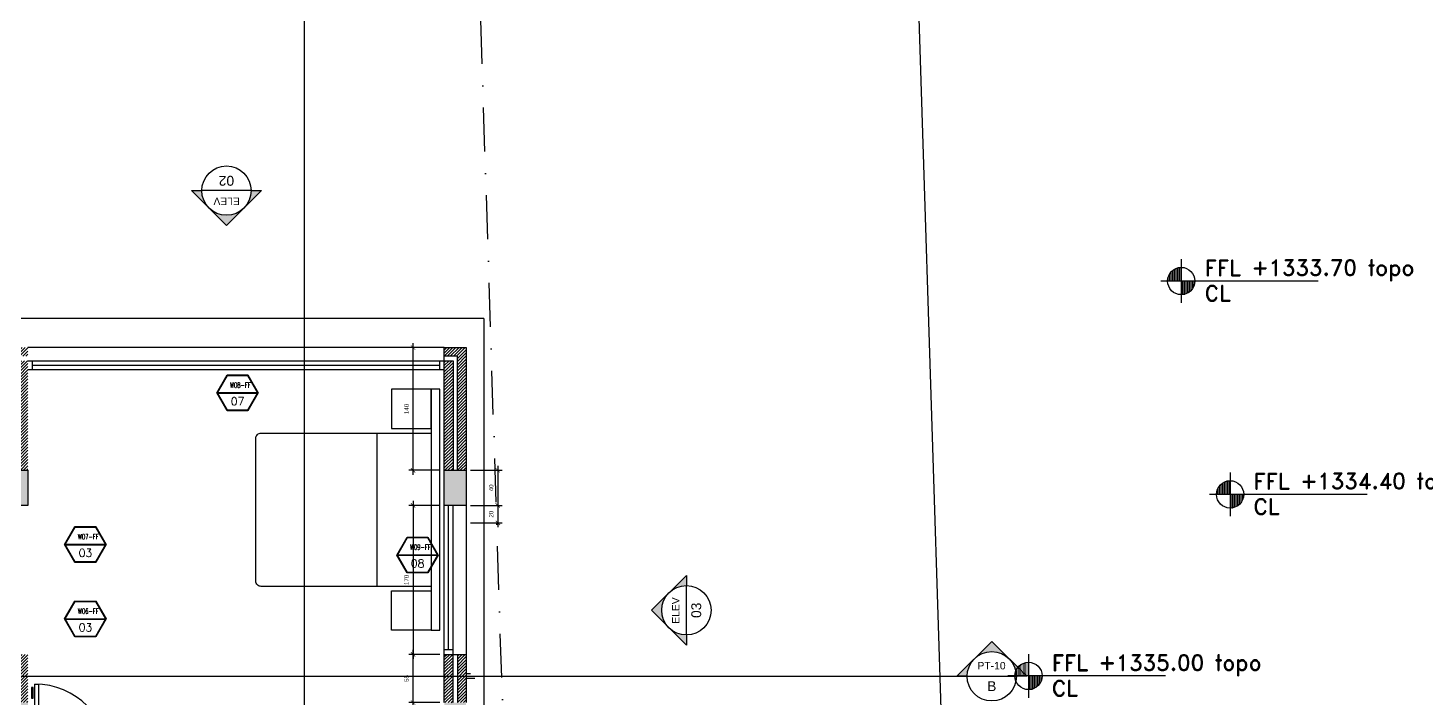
# Model space of a CAD drawing. Header units: centimetres. Extents: x 96271 to 179142, y 9855 to 112216.
# Drawn here: x 139987 to 141582, y 62130 to 62895 of the extents above; entities that cross this region are included whole.
import ezdxf
from ezdxf.enums import TextEntityAlignment as Align

# ---------------------------------------------------------------- set-up
doc = ezdxf.new("R2010")
doc.units = ezdxf.units.CM
doc.header["$LTSCALE"] = 100
doc.header["$MEASUREMENT"] = 0
doc.header["$PDSIZE"] = 0.2
doc.linetypes.add('DASHDOT', pattern=[1, 0.5, -0.25, 0, -0.25])
doc.layers.get('0').update_dxf_attribs({"linetype": 'CONTINUOUS'})
doc.layers.get('DEFPOINTS').update_dxf_attribs({"linetype": 'CONTINUOUS'})
for name, color, linetype in [('0-door', 7, 'CONTINUOUS'), ('A-Dim CMU', 2, 'CONTINUOUS'), ('A-Furn-Free', 32, 'CONTINUOUS'), ('A-Glass-Full', 140, 'CONTINUOUS'), ('A-Otln-Lot Limit', 4, 'CONTINUOUS'), ('A-Patt-CMU', 8, 'CONTINUOUS'), ('A-Patt-Strcr', 8, 'CONTINUOUS'), ('A-Sect-Mcut-Handrail', 51, 'CONTINUOUS'), ('A-Setback', 3, 'DASHDOT'), ('A-Wall-Full', 5, 'CONTINUOUS'), ('A-Wall-Prht', 2, 'CONTINUOUS'), ('A-Wall-Strctr', 6, 'CONTINUOUS'), ('A-WINDOW-ANOT', 131, 'CONTINUOUS'), ('HANDLES', 2, 'CONTINUOUS'), ('plan-elevation level', 7, 'CONTINUOUS')]:
    doc.layers.add(name, color=color, linetype=linetype)
doc.layers.add('A-Sect-Iden', color=191, linetype='CONTINUOUS', lineweight=25)
doc.styles.add('ROMAND', font='romand.shx', dxfattribs={"height": 10})
doc.styles.add('ROMANS', font='romans.shx')
doc.styles.get("Standard").update_dxf_attribs({"font": 'arial.ttf'})
doc.dimstyles.new('1-50', dxfattribs={"dimtxt": 11.25, "dimasz": 5, "dimexe": 5, "dimexo": 5, "dimgap": 5, "dimtad": 1, "dimdec": 1, "dimrnd": 0.5, "dimzin": 12, "dimdsep": 46, "dimtxsty": 'Standard', "dimblk": 'ARCHTICK', "dimcen": 0.09, "dimdle": 5, "dimadec": 0, "dimazin": 3, "dimtfac": 1, "dimtdec": 1, "dimtix": 1, "dimtofl": 0, "dimtmove": 1, "dimatfit": 3, "dimfxl": 5, "dimtolj": 1, "dimtzin": 0, "dimarcsym": 0})
pattern_1 = [(90, (894916.29, -703049.082), (14.2875, 7.14375), [0, -14.2875])]
pattern_2 = [(225, (149663.1543, 69378.0145), (1.76776695, -1.76776695), [])]

# ---------------------------------------------------------------- blocks, each defined once
blk = doc.blocks.new('CL-FFL-PLAN')
at = {"layer": 'plan-elevation level'}
h = blk.add_hatch(dxfattribs=at)
h.set_pattern_fill('DOTS', color=232, scale=9, angle=90, style=0)
h.set_pattern_definition(pattern_1)
h.paths.add_polyline_path([(-1229, 207), (-1229, 50), (-1385, 50, -0.414214)])
h = blk.add_hatch(dxfattribs=at)
h.set_pattern_fill('DOTS', color=232, scale=9, angle=90, style=0)
h.set_pattern_definition(pattern_1)
h.paths.add_polyline_path([(-1229, 50), (-1072, 50, -0.414214), (-1229, -106)])
at = {"layer": 'plan-elevation level', "color": 7, "ltscale": 111}
for p, q in [((-1229, 301), (-1229, -200)), ((337, 50), (-1463, 50))]:
    blk.add_line(p, q, dxfattribs=at)
blk.add_circle((-1229, 50), 156, dxfattribs=at)
at = {"layer": 'plan-elevation level', "color": 111, "ltscale": 111, "style": 'ROMAND'}
for s, p in [('FFL', (-960, 110)), ('CL', (-960, -180))]:
    blk.add_text(s, height=180, dxfattribs=at).set_placement(p)
for tag, p in [('FFL', (-424, 113)), ('CL', (-417, -180))]:
    blk.add_attdef(tag, p, '', height=180, dxfattribs=at)
blk = doc.blocks.new('Dl80-12')
at = {"color": 1}
for p, q in [((0.3, 1.1), (0.3, 9.5)), ((0.3, 9.5), (0.7, 9.5)), ((0.7, 9.5), (0.7, 1.1)), ((0, -0.1), (0, 1.1)), ((0, 1.1), (0.3, 1.1)), ((0.3, 1.1), (0.3, 0.7)), ((0.7, 1.1), (0.3, 1.1)), ((0.3, 0.7), (0.5, 0.7)), ((0.5, 0.7), (0.5, -0.1)), ((8.7, 0.7), (8.5, 0.7)), ((8.5, 0.7), (8.5, -0.1)), ((8.7, 1.1), (8.7, 0.7)), ((9, 1.1), (8.7, 1.1)), ((9, -0.1), (9, 1.1)), ((0.5, -0.1), (0, -0.1)), ((8.5, -0.1), (9, -0.1))]:
    blk.add_line(p, q, dxfattribs=at)
at = {"color": 7}
blk.add_arc((0.3, 1.1), 8.4, 0, 90, dxfattribs=at)
at = {"layer": 'HANDLES'}
blk.add_lwpolyline([(0.1, 9.1), (-0.1, 9.1), (-0.1, 7.9), (0.1, 7.9), (0.1, 9.1)], dxfattribs=at)
blk = doc.blocks.new('Anno_Section_A2')
blk.add_line((2.5, 0), (-2.5, 0))
blk.add_circle((0, 0), 2.5)
at = {"style": 'ROMANS'}
blk.add_attdef('NUMBER', text='', height=1, dxfattribs=at).set_placement((0, 0.5), align=Align.CENTER)
blk.add_attdef('SHEET', text='', height=0.75, dxfattribs=at).set_placement((0, -0.5), align=Align.TOP_CENTER)
blk = doc.blocks.new('Anno_Arrow_A2')
h = blk.add_hatch(color=256)
h.paths.add_polyline_path([(-1.77, 1.77), (-3.54, 0), (-2.5, 0, -0.198912)])
h.paths.add_polyline_path([(0, 3.54), (-1.77, 1.77, -0.414214), (1.77, 1.77)])
h.paths.add_polyline_path([(2.37, 1.16), (2.25, 1.1, -0.114349), (2.5, 0), (3.54, 0)])
h.paths.add_polyline_path([(1.77, 1.77, -0.082683), (2.25, 1.1), (2.37, 1.16)])
blk.add_lwpolyline([(-2.5, 0), (-3.54, 0), (0, 3.54), (3.54, 0), (2.5, 0)])
blk = doc.blocks.new('_ArchTick')
at = {"color": 0, "linetype": 'ByBlock', "const_width": 0.15}
blk.add_lwpolyline([(-0.5, -0.5), (0.5, 0.5)], dxfattribs=at)
blk = doc.blocks.new('*D743')
at = {"layer": 'A-Dim CMU', "color": 0, "lineweight": -2, "transparency": 16777216}
for p, q in [((140522.7, 62395.3), (140522.7, 62345.3)), ((140491.6, 62390.3), (140527.7, 62390.3)), ((140491.6, 62350.3), (140527.7, 62350.3))]:
    blk.add_line(p, q, dxfattribs=at)
at = {"layer": 'DEFPOINTS', "color": 0, "transparency": 16777216}
for p in [(140486.6, 62390.3), (140486.6, 62350.3), (140522.7, 62350.3)]:
    blk.add_point(p, dxfattribs=at)
at = {"layer": 'A-Dim CMU', "color": 0, "lineweight": -2, "transparency": 16777216, "xscale": 5, "yscale": 5, "zscale": 5}
for p, rotation in [((140522.7, 62390.3), 90), ((140522.7, 62350.3), 270)]:
    blk.add_blockref('_ArchTick', p, dxfattribs=dict(at, rotation=rotation))
at = {"layer": 'A-Dim CMU', "color": 0, "transparency": 16777216, "insert": (140515.1, 62370.3), "char_height": 5, "attachment_point": 5, "rotation": 90}
blk.add_mtext('\\A1;40', dxfattribs=at)
blk = doc.blocks.new('*D744')
at = {"layer": 'A-Dim CMU', "color": 0, "lineweight": -2, "transparency": 16777216}
for p, q in [((140491.6, 62350.3), (140527.7, 62350.3)), ((140522.7, 62355.3), (140522.7, 62325.3)), ((140491.6, 62330.3), (140527.7, 62330.3))]:
    blk.add_line(p, q, dxfattribs=at)
at = {"layer": 'DEFPOINTS', "color": 0, "transparency": 16777216}
for p in [(140486.6, 62350.3), (140486.6, 62330.3), (140522.7, 62330.3)]:
    blk.add_point(p, dxfattribs=at)
at = {"layer": 'A-Dim CMU', "color": 0, "lineweight": -2, "transparency": 16777216, "xscale": 5, "yscale": 5, "zscale": 5}
for p, rotation in [((140522.7, 62350.3), 90), ((140522.7, 62330.3), 270)]:
    blk.add_blockref('_ArchTick', p, dxfattribs=dict(at, rotation=rotation))
at = {"layer": 'A-Dim CMU', "color": 0, "transparency": 16777216, "insert": (140515.1, 62340.3), "char_height": 5, "attachment_point": 5, "rotation": 90}
blk.add_mtext('\\A1;20', dxfattribs=at)
blk = doc.blocks.new('*D745')
at = {"layer": 'A-Dim CMU', "color": 0, "lineweight": -2, "transparency": 16777216}
for p, q in [((140456.6, 62350.3), (140421, 62350.3)), ((140426, 62355.3), (140426, 62175.3)), ((140456.6, 62180.3), (140421, 62180.3))]:
    blk.add_line(p, q, dxfattribs=at)
at = {"layer": 'DEFPOINTS', "color": 0, "transparency": 16777216}
for p in [(140461.6, 62350.3), (140426, 62180.3), (140461.6, 62180.3)]:
    blk.add_point(p, dxfattribs=at)
at = {"layer": 'A-Dim CMU', "color": 0, "lineweight": -2, "transparency": 16777216, "xscale": 5, "yscale": 5, "zscale": 5}
for p, rotation in [((140426, 62350.3), 90), ((140426, 62180.3), 270)]:
    blk.add_blockref('_ArchTick', p, dxfattribs=dict(at, rotation=rotation))
at = {"layer": 'A-Dim CMU', "color": 0, "transparency": 16777216, "insert": (140418.5, 62265.3), "char_height": 5, "attachment_point": 5, "rotation": 90}
blk.add_mtext('\\A1;170', dxfattribs=at)
blk = doc.blocks.new('*D746')
at = {"layer": 'A-Dim CMU', "color": 0, "lineweight": -2, "transparency": 16777216}
for p, q in [((140426, 62120.3), (140426, 62185.3)), ((140456.6, 62180.3), (140421, 62180.3)), ((140456.6, 62125.3), (140421, 62125.3))]:
    blk.add_line(p, q, dxfattribs=at)
at = {"layer": 'DEFPOINTS', "color": 0, "transparency": 16777216}
for p in [(140426, 62180.3), (140461.6, 62180.3), (140461.6, 62125.3)]:
    blk.add_point(p, dxfattribs=at)
at = {"layer": 'A-Dim CMU', "color": 0, "lineweight": -2, "transparency": 16777216, "xscale": 5, "yscale": 5, "zscale": 5}
for p, rotation in [((140426, 62180.3), 90), ((140426, 62125.3), 270)]:
    blk.add_blockref('_ArchTick', p, dxfattribs=dict(at, rotation=rotation))
at = {"layer": 'A-Dim CMU', "color": 0, "transparency": 16777216, "insert": (140418.5, 62152.8), "char_height": 5, "attachment_point": 5, "rotation": 90}
blk.add_mtext('\\A1;55', dxfattribs=at)
blk = doc.blocks.new('WINDOW-TAGS')
at = {"color": 4}
for p, q in [((231, 535), (1283, 535)), ((231, 528), (1283, 528)), ((231, 521), (1283, 521))]:
    blk.add_line(p, q, dxfattribs=at)
for points in [[(1299, 528), (1028, 997), (486, 997), (215, 528), (486, 58), (1028, 58)], [(1291, 528), (1024, 990), (490, 990), (223, 528), (490, 65), (1024, 65)], [(1283, 528), (1020, 983), (494, 983), (231, 528), (494, 72), (1020, 72)]]:
    blk.add_lwpolyline(points, close=True, dxfattribs=at)
at = {"color": 4, "style": 'ROMAND'}
for tag, p in [('LEVEL', (761, 644)), ('WINDOW-NO', (871, 199))]:
    blk.add_attdef(tag, text='', height=210, dxfattribs=at).set_placement(p, align=Align.CENTER)
blk = doc.blocks.new('*D1053')
at = {"layer": 'A-Dim CMU', "color": 0, "lineweight": -2, "transparency": 16777216}
for p, q in [((140426, 62385.3), (140426, 62535.3)), ((140456.6, 62530.3), (140421, 62530.3)), ((140456.6, 62390.3), (140421, 62390.3))]:
    blk.add_line(p, q, dxfattribs=at)
at = {"layer": 'DEFPOINTS', "color": 0, "transparency": 16777216}
for p in [(140426, 62530.3), (140461.6, 62530.3), (140461.6, 62390.3)]:
    blk.add_point(p, dxfattribs=at)
at = {"layer": 'A-Dim CMU', "color": 0, "lineweight": -2, "transparency": 16777216, "xscale": 5, "yscale": 5, "zscale": 5}
for p, rotation in [((140426, 62530.3), 90), ((140426, 62390.3), 270)]:
    blk.add_blockref('_ArchTick', p, dxfattribs=dict(at, rotation=rotation))
at = {"layer": 'A-Dim CMU', "color": 0, "transparency": 16777216, "insert": (140418.5, 62460.3), "char_height": 5, "attachment_point": 5, "rotation": 90}
blk.add_mtext('\\A1;140', dxfattribs=at)
blk = doc.blocks.new('letto 4869')
at = {"layer": 'A-Furn-Free'}
blk.add_line((158.543, 86.499), (158.543, 84.749), dxfattribs=at)
blk.add_lwpolyline([(159.163, 84.749), (157.223, 84.749, -0.414214), (157.163, 84.809), (157.163, 86.439, -0.414214), (157.223, 86.499), (159.163, 86.499)], format="xyb", close=True, dxfattribs=at)

msp = doc.modelspace()

# ---------------------------------------------------------------- hatches: boundary and pattern name
h = msp.add_hatch()
h.set_pattern_fill('ANSI31', color=256)
h.paths.add_polyline_path([(140137.48, 62673.88), (140137.48, 62705.727), (140114.297, 62705.727), (140114.297, 62673.88)], flags=9)
h.paths.add_polyline_path([(140088.125, 62654.409), (140119.971, 62654.409), (140119.971, 62677.592), (140088.125, 62677.592)], flags=9)
h.paths.add_polyline_path([(140056.871, 62706.214), (140129.535, 62706.214), (140129.535, 62727.078), (140056.871, 62727.078)], flags=9)
h = msp.add_hatch()
h.set_pattern_fill('ANSI31', color=256)
h.set_pattern_definition([(45, (149598.39317, 77124.04687), (-0.08838834765, 0.08838834765), [])])
h.paths.add_polyline_path([(140205.501, 62391.787), (140309.583, 62391.787), (140309.583, 62412.652), (140205.501, 62412.652)], flags=9)
at = {"layer": 'A-Patt-CMU'}
h = msp.add_hatch(dxfattribs=at)
h.set_pattern_fill('ANSI31', color=256, scale=20, angle=180)
h.set_pattern_definition(pattern_2)
h.paths.add_polyline_path([(139976.559, 62515.329), (139976.559, 62390.329), (139986.559, 62390.329), (139986.559, 62515.329)])
h.paths.add_polyline_path([(139971.559, 62390.329), (139971.559, 62520.329), (139986.559, 62520.329), (139986.559, 62530.329), (139961.559, 62530.329), (139961.559, 62390.329)])
h.paths.add_polyline_path([(140476.559, 62520.329), (140476.559, 62390.329), (140486.559, 62390.329), (140486.559, 62530.329), (140461.559, 62530.329), (140461.559, 62520.329)])
h.paths.add_polyline_path([(140471.559, 62390.329), (140471.559, 62515.329), (140461.559, 62515.329), (140461.559, 62390.329)])
h = msp.add_hatch(dxfattribs=at)
h.set_pattern_fill('ANSI31', color=256, scale=20, angle=180)
h.set_pattern_definition(pattern_2)
h.paths.add_polyline_path([(139761.559, 61580.329), (139736.559, 61580.329), (139736.559, 61405.329), (139761.559, 61405.329), (139761.559, 61435.329), (139961.559, 61435.329), (139961.559, 61445.329), (139751.559, 61445.329), (139751.559, 61415.329), (139746.559, 61415.329), (139746.559, 61570.329), (139751.559, 61570.329), (139751.559, 61450.329), (139961.559, 61450.329), (139961.559, 61460.329), (139761.559, 61460.329)])
h.paths.add_polyline_path([(139986.559, 62050.329), (139976.559, 62050.329), (139976.559, 61895.329), (139986.559, 61895.329)])
h.paths.add_polyline_path([(139971.559, 62050.329), (139961.559, 62050.329), (139961.559, 61895.329), (139971.559, 61895.329)])
h.paths.add_polyline_path([(139991.559, 61870.329), (139991.559, 61880.329), (139986.559, 61880.329), (139986.559, 61870.329)])
h.paths.add_polyline_path([(140081.559, 61885.329), (140081.559, 61870.329), (140391.559, 61870.329), (140391.559, 61885.329), (140161.559, 61885.329), (140161.559, 61960.329), (140146.559, 61960.329), (140146.559, 61885.329)])
h.paths.add_polyline_path([(139971.559, 62125.329), (139971.559, 62180.329), (139961.559, 62180.329), (139961.559, 62125.329)])
h.paths.add_polyline_path([(139976.559, 62180.329), (139976.559, 62125.329), (139986.559, 62125.329), (139986.559, 62180.329)])
h.paths.add_polyline_path([(140476.559, 62180.329), (140476.559, 62125.329), (140486.559, 62125.329), (140486.559, 62180.329)])
h.paths.add_polyline_path([(140471.559, 62125.329), (140471.559, 62180.329), (140461.559, 62180.329), (140461.559, 62125.329)])
h.paths.add_polyline_path([(140221.559, 61440.329), (140471.559, 61440.329), (140471.559, 61870.329), (140461.559, 61870.329), (140461.559, 61450.329), (140221.559, 61450.329)], flags=17)
h.paths.add_polyline_path([(140476.559, 61435.329), (140221.559, 61435.329), (140221.559, 61285.329), (140161.559, 61285.329), (140161.559, 61275.329), (140231.559, 61275.329), (140231.559, 61425.329), (140486.559, 61425.329), (140486.559, 61870.329), (140476.559, 61870.329)])
h.paths.add_polyline_path([(140504.059, 62057.829), (140486.559, 62057.829), (140486.559, 62050.329), (140496.559, 62050.329), (140496.559, 61950.329), (140401.559, 61950.329), (140401.559, 62050.329), (140461.559, 62050.329), (140461.559, 62065.329), (140081.559, 62065.329), (140081.559, 62050.329), (140146.559, 62050.329), (140146.559, 62040.329), (140161.559, 62040.329), (140161.559, 62050.329), (140391.559, 62050.329), (140391.559, 61940.329), (140496.559, 61940.329), (140496.559, 61895.329), (140504.059, 61895.329)])
h.paths.add_polyline_path([(139751.559, 62050.329), (139751.559, 61850.329), (139761.559, 61850.329), (139761.559, 62050.329)])
h.paths.add_polyline_path([(139746.559, 61850.329), (139746.559, 62050.329), (139736.559, 62050.329), (139736.559, 61850.329)])
h.paths.add_polyline_path([(138884.059, 61750.329), (138884.059, 61852.829), (139436.559, 61852.829), (139436.559, 61860.329), (138876.559, 61860.329), (138876.559, 61750.329)])
h.paths.add_polyline_path([(138889.059, 61847.829), (138889.059, 61750.329), (138896.559, 61750.329), (138896.559, 61840.329), (138936.559, 61840.329), (139421.559, 61840.329), (139436.559, 61840.329), (139436.559, 61847.829)], flags=17)
h.paths.add_polyline_path([(139676.559, 61190.329), (139736.559, 61190.329), (139736.559, 61200.329), (139676.559, 61200.329)])
h.paths.add_polyline_path([(139736.559, 61185.329), (139676.559, 61185.329), (139676.559, 61175.329), (139736.559, 61175.329)])
h.paths.add_polyline_path([(139476.559, 61185.329), (139246.559, 61185.329), (139246.559, 61175.329), (139476.559, 61175.329)])
h.paths.add_polyline_path([(139246.559, 61190.329), (139476.559, 61190.329), (139476.559, 61200.329), (139426.559, 61200.329), (139426.559, 61265.329), (139411.559, 61265.329), (139411.559, 61200.329), (139246.559, 61200.329)])
h.paths.add_polyline_path([(139086.559, 61185.329), (138936.559, 61185.329), (138936.559, 61175.329), (139086.559, 61175.329)])
h.paths.add_polyline_path([(138936.559, 61190.329), (139086.559, 61190.329), (139086.559, 61200.329), (138936.559, 61200.329)])
h.paths.add_polyline_path([(139439.059, 62282.829), (139439.059, 62235.329), (139446.559, 62235.329), (139446.559, 62275.329), (139486.559, 62275.329), (139486.559, 62235.329), (139494.059, 62235.329), (139494.059, 62282.829)], flags=17)
h.paths.add_polyline_path([(139434.059, 62235.329), (139434.059, 62287.829), (139499.059, 62287.829), (139499.059, 62235.329), (139506.559, 62235.329), (139506.559, 62295.329), (139426.559, 62295.329), (139426.559, 62235.329)])
h.paths.add_polyline_path([(139164.059, 62282.829), (139164.059, 62235.329), (139171.559, 62235.329), (139171.559, 62275.329), (139211.559, 62275.329), (139211.559, 62235.329), (139219.059, 62235.329), (139219.059, 62282.829)], flags=17)
h.paths.add_polyline_path([(139159.059, 62235.329), (139159.059, 62287.829), (139224.059, 62287.829), (139224.059, 62235.329), (139231.559, 62235.329), (139231.559, 62295.329), (139151.559, 62295.329), (139151.559, 62235.329)])
h.paths.add_polyline_path([(138949.059, 62287.829), (138949.059, 62235.329), (138956.559, 62235.329), (138956.559, 62295.329), (138876.559, 62295.329), (138876.559, 62180.329), (138884.059, 62180.329), (138884.059, 62287.829)])
h.paths.add_polyline_path([(138944.059, 62235.329), (138944.059, 62282.829), (138889.059, 62282.829), (138889.059, 62180.329), (138896.559, 62180.329), (138896.559, 62275.329), (138936.559, 62275.329), (138936.559, 62235.329)], flags=17)
h.paths.add_polyline_path([(139751.559, 62285.329), (139751.559, 62200.329), (139761.559, 62200.329), (139761.559, 62295.329), (139681.559, 62295.329), (139681.559, 62235.329), (139691.559, 62235.329), (139691.559, 62285.329)])
h.paths.add_polyline_path([(139746.559, 62200.329), (139746.559, 62280.329), (139696.559, 62280.329), (139696.559, 62235.329), (139706.559, 62235.329), (139706.559, 62270.329), (139736.559, 62270.329), (139736.559, 62200.329)], flags=17)
h.paths.add_polyline_path([(139136.559, 61200.329), (139136.559, 61190.329), (139196.559, 61190.329), (139196.559, 61200.329)])
h.paths.add_polyline_path([(139136.559, 61185.329), (139136.559, 61175.329), (139196.559, 61175.329), (139196.559, 61185.329)])
h.paths.add_polyline_path([(138884.059, 61570.329), (138884.059, 61670.329), (138876.559, 61670.329), (138876.559, 61570.329)])
h.paths.add_polyline_path([(138896.559, 61570.329), (138896.559, 61670.329), (138889.059, 61670.329), (138889.059, 61570.329)])
h.paths.add_polyline_path([(139046.559, 61440.329), (139031.559, 61440.329), (139031.559, 61355.329), (139159.059, 61355.329), (139159.059, 61200.329), (139174.059, 61200.329), (139174.059, 61355.329), (139411.559, 61355.329), (139411.559, 61345.329), (139426.559, 61345.329), (139426.559, 61370.329), (139341.559, 61370.329), (139341.559, 61735.329), (139736.559, 61735.329), (139736.559, 61750.329), (139326.559, 61750.329), (139326.559, 61370.329), (139046.559, 61370.329)])
at = {"layer": 'A-Patt-Strcr'}
h = msp.add_hatch(dxfattribs=at)
h.set_pattern_fill('AR-CONC', color=256, scale=2)
h.set_pattern_definition([(50, (149598.393, 77124.047), (14.345204, -1.255043), [1.5, -16.5]), (355, (149598.393, 77124.047), (-2.775027, 15.043843), [1.2, -13.2]), (100.451444, (149599.589, 77123.942), (11.570177, 13.7888), [1.274804, -14.022842]), (46.1842, (149598.393, 77128.047), (21.344827, -3.310386), [2.25, -24.75]), (96.63564, (149600.172, 77127.77), (18.69324, 19.482372), [1.912207, -21.034275]), (351.18416, (149598.393, 77128.047), (18.69324, 19.482372), [1.8, -19.8]), (21, (149600.393, 77127.047), (11.938141, -8.052378), [1.5, -16.5]), (326, (149600.393, 77127.047), (4.866307, 14.503001), [1.2, -13.2]), (71.451445, (149601.388, 77126.376), (16.804448, 6.450623), [1.274804, -14.022842]), (37.5, (149598.393, 77124.047), (0.2431971, 6.6578771), [0, -13.04, 0, -13.4, 0, -13.25]), (7.5, (149598.393, 77124.047), (5.2613907, 7.8882342), [0, -7.64, 0, -12.74, 0, -5.05]), (327.5, (149593.933, 77124.047), (10.6764487, -0.4510974), [0, -5, 0, -15.6, 0, -20.7]), (317.5, (149591.933, 77124.047), (11.6637234, 2.0020996), [0, -6.5, 0, -10.36, 0, -14.7])])
h.paths.add_polyline_path([(140486.559, 62390.329), (140461.559, 62390.329), (140461.559, 62350.329), (140486.559, 62350.329)])
h.paths.add_polyline_path([(139986.559, 62390.329), (139961.559, 62390.329), (139961.559, 62350.329), (139986.559, 62350.329)])
h.paths.add_polyline_path([(139986.559, 62125.329), (139961.559, 62125.329), (139961.559, 62050.329), (139986.559, 62050.329)])
h.paths.add_polyline_path([(140486.559, 62125.329), (140461.559, 62125.329), (140461.559, 62050.329), (140486.559, 62050.329)])
h.paths.add_polyline_path([(140506.559, 61895.329), (140391.559, 61895.329), (140391.559, 61870.329), (140506.559, 61870.329)])
h.paths.add_polyline_path([(139986.559, 61895.329), (139961.559, 61895.329), (139961.559, 61670.329), (139986.559, 61670.329)])
h.paths.add_polyline_path([(139761.559, 62200.329), (139736.559, 62200.329), (139736.559, 62050.329), (139761.559, 62050.329)])
h.paths.add_polyline_path([(138936.559, 62180.329), (138876.559, 62180.329), (138876.559, 62100.329), (138936.559, 62100.329)])
h.paths.add_polyline_path([(138936.559, 61750.329), (138876.559, 61750.329), (138876.559, 61670.329), (138936.559, 61670.329)])
h.paths.add_polyline_path([(140136.559, 61300.329), (139986.559, 61300.329), (139986.559, 61275.329), (140136.559, 61275.329)])
h.paths.add_polyline_path([(140341.559, 61600.329), (140311.559, 61600.329), (140311.559, 61570.329), (140341.559, 61570.329)])
h.paths.add_polyline_path([(140341.559, 61750.329), (140311.559, 61750.329), (140311.559, 61720.329), (140341.559, 61720.329)])
h.paths.add_polyline_path([(139761.559, 61315.329), (139736.559, 61315.329), (139736.559, 61175.329), (139761.559, 61175.329), (139761.559, 61214.093)])
h.paths.add_polyline_path([(138936.559, 61270.329), (138876.559, 61270.329), (138876.559, 61175.329), (138936.559, 61175.329)])
h.paths.add_polyline_path([(139761.559, 61760.329), (139736.559, 61760.329), (139736.559, 61670.329), (139761.559, 61670.329)])
h.paths.add_polyline_path([(139986.559, 61430.329), (139976.559, 61430.329), (139976.559, 61460.329), (139961.559, 61460.329), (139961.559, 61275.329), (139986.559, 61275.329)])
h.paths.add_polyline_path([(140146.559, 61460.329), (140146.559, 61430.329), (140136.559, 61430.329), (140136.559, 61275.329), (140161.559, 61275.329), (140161.559, 61460.329)])

# ---------------------------------------------------------------- linework, layer by layer
at = {"layer": 'A-Furn-Free'}
for points in [[(140401.559, 62482.829), (140401.559, 62437.829), (140446.559, 62437.829), (140446.559, 62482.829)], [(140446.559, 62482.829), (140446.559, 62207.829), (140456.559, 62207.829), (140456.559, 62482.829)], [(140401.559, 62207.829), (140401.559, 62252.829), (140446.559, 62252.829), (140446.559, 62207.829)]]:
    msp.add_lwpolyline(points, close=True, dxfattribs=at)
at = {"layer": 'A-Glass-Full'}
for p, q in [((139986.559, 62515.329), (140461.559, 62515.329)), ((139986.559, 62505.329), (140461.559, 62505.329)), ((139991.559, 62505.329), (139991.559, 62515.329)), ((139991.559, 62510.329), (140456.559, 62510.329)), ((140456.559, 62505.329), (140456.559, 62515.329)), ((140461.559, 62180.329), (140461.559, 62350.329)), ((140466.559, 62185.329), (140466.559, 62350.329)), ((140471.559, 62180.329), (140471.559, 62350.329)), ((140471.559, 62185.329), (140461.559, 62185.329))]:
    msp.add_line(p, q, dxfattribs=at)
at = {"layer": 'A-Otln-Lot Limit'}
msp.add_lwpolyline([(136965.712, 60479.123), (137206.535, 60394.564), (137669.865, 60351.712), (139880.741, 60855.19), (141068.865, 60851.94), (140904.471, 66012.018), (140151.894, 66776.773), (140222.083, 67217.518), (139747.22, 67140.456), (139010.375, 67171.007), (138361.687, 67204.5), (137783.533, 67219.682), (137242.113, 66719.747), (137087.264, 66618.541), (136965.712, 60479.08)], dxfattribs=at)
at = {"layer": 'A-Sect-Iden'}
for p, q in [((140301.559, 63927.158), (140301.559, 60188.999)), ((136383.148, 62155.286), (141114.439, 62155.286))]:
    msp.add_line(p, q, dxfattribs=at)
at = {"layer": 'A-Sect-Mcut-Handrail'}
for p, q in [((140486.559, 62158.329), (140491.559, 62158.329)), ((140486.559, 62153.329), (140496.559, 62153.329))]:
    msp.add_line(p, q, dxfattribs=at)
at = {"layer": 'A-Setback'}
msp.add_lwpolyline([(140559.009, 61153.336), (140410.95, 65800.674), (139618.405, 66606.045), (139624.608, 66644.996), (138745.22, 66680.475), (137970.463, 66711.734), (137582.107, 66353.135), (137469.619, 60671.512), (137649.878, 60654.841), (139847.419, 61155.283)], close=True, dxfattribs=at)
at = {"layer": 'A-Wall-Full'}
for points in [[(140461.559, 62390.329), (140461.559, 62530.329), (140486.559, 62530.329), (140486.559, 62390.329)], [(140476.559, 62390.329), (140476.559, 62520.329), (140461.559, 62520.329)], [(140461.559, 62515.329), (140471.559, 62515.329), (140471.559, 62390.329)], [(140461.559, 62125.329), (140461.559, 62180.329), (140486.559, 62180.329), (140486.559, 62125.329)], [(140471.559, 62125.329), (140471.559, 62180.329), (140476.559, 62180.329), (140476.559, 62125.329)]]:
    msp.add_lwpolyline(points, dxfattribs=at)
at = {"layer": 'A-Wall-Prht'}
for p, q in [((140506.559, 62563.329), (139911.559, 62563.329)), ((140506.559, 62563.329), (140506.559, 62060.329)), ((140461.559, 62530.329), (139986.559, 62530.329)), ((140486.559, 62350.329), (140486.559, 62180.329))]:
    msp.add_line(p, q, dxfattribs=at)
at = {"layer": 'A-Wall-Strctr'}
for points in [[(139961.559, 62390.329), (139986.559, 62390.329), (139986.559, 62350.329), (139961.559, 62350.329)], [(140461.559, 62390.329), (140486.559, 62390.329), (140486.559, 62350.329), (140461.559, 62350.329)]]:
    msp.add_lwpolyline(points, close=True, dxfattribs=at)

# ---------------------------------------------------------------- block references
at = {"layer": '0-door', "xscale": 10, "yscale": 10, "zscale": 10}
msp.add_blockref('Dl80-12', (139991.559, 62051.329), dxfattribs=at)
at = {"layer": 'A-Furn-Free', "xscale": 100, "yscale": 100, "zscale": 100}
msp.add_blockref('letto 4869', (124530.244, 53782.93), dxfattribs=at)
at = {"layer": 'A-Sect-Iden'}
ref = msp.add_blockref('Anno_Section_A2', (140213.056, 62709.347), dxfattribs=dict(at, xscale=11.24999999999999, yscale=11.24999999999999, zscale=11.24999999999999))
ref.add_attrib('NUMBER', '02', dxfattribs={"layer": '0', "height": 11.25, "rotation": 180}).set_placement((140213.056, 62726.222), align=Align.CENTER)
ref.add_attrib('SHEET', 'ELEV', dxfattribs={"layer": '0', "height": 8.4375, "rotation": 180}).set_placement((140213.315, 62692.977), align=Align.TOP_CENTER)
at = {"layer": 'A-Sect-Iden', "xscale": 11.25, "yscale": 11.25, "zscale": 11.25}
for p, rotation in [((140213.056, 62709.347), 180), ((140737.841, 62230.597), 89.99999999999997)]:
    msp.add_blockref('Anno_Arrow_A2', p, dxfattribs=dict(at, rotation=rotation))
at = {"layer": 'A-Sect-Iden'}
ref = msp.add_blockref('Anno_Section_A2', (140737.841, 62230.597), dxfattribs=dict(at, xscale=11.24999999999999, yscale=11.24999999999999, zscale=11.24999999999999, rotation=270))
ref.add_attrib('NUMBER', '03', dxfattribs={"layer": '0', "height": 11.25, "rotation": 90}).set_placement((140754.716, 62230.597), align=Align.CENTER)
ref.add_attrib('SHEET', 'ELEV', dxfattribs={"layer": '0', "height": 8.4375, "rotation": 90}).set_placement((140721.471, 62230.338), align=Align.TOP_CENTER)
at = {"layer": 'A-Sect-Iden', "xscale": 11.25, "yscale": 11.25, "zscale": 11.25}
msp.add_blockref('Anno_Arrow_A2', (141086.314, 62155.286), dxfattribs=at)
at = {"layer": 'A-Sect-Iden'}
ref = msp.add_blockref('Anno_Section_A2', (141086.314, 62155.286), dxfattribs=dict(at, xscale=11.24999999999999, yscale=11.24999999999999, zscale=11.24999999999999, rotation=180))
ref.add_attrib('NUMBER', 'B', dxfattribs={"layer": '0', "height": 11.25}).set_placement((141086.314, 62138.411), align=Align.CENTER)
ref.add_attrib('SHEET', 'PT-10', dxfattribs={"layer": '0', "height": 8.4375}).set_placement((141086.055, 62171.657), align=Align.TOP_CENTER)
at = {"layer": 'A-WINDOW-ANOT'}
ref = msp.add_blockref('WINDOW-TAGS', (140192.628, 62501.614), dxfattribs=dict(at, xscale=-0.04355999999916094, yscale=0.04355999999916094, zscale=0.04355999999916094, rotation=180))
ref.add_attrib('LEVEL', '07', dxfattribs={"layer": '0', "color": 4, "height": 9.1344, "style": 'ROMAND'}).set_placement((140225.786, 62464.44), align=Align.CENTER)
ref.add_attrib('WINDOW-NO', 'W08-FF', (140217.128, 62484.551), dxfattribs={"layer": '0', "color": 4, "height": 6, "style": 'ROMAND', "width": 0.6})
ref = msp.add_blockref('WINDOW-TAGS', (140019.053, 62328.69), dxfattribs=dict(at, xscale=-0.04355999999916094, yscale=0.04355999999916094, zscale=0.04355999999916094, rotation=180))
ref.add_attrib('LEVEL', '03', dxfattribs={"layer": '0', "color": 4, "height": 9.1344, "style": 'ROMAND'}).set_placement((140052.21, 62291.517), align=Align.CENTER)
ref.add_attrib('WINDOW-NO', 'W07-FF', (140043.553, 62311.628), dxfattribs={"layer": '0', "color": 4, "height": 6, "style": 'ROMAND', "width": 0.6})
ref = msp.add_blockref('WINDOW-TAGS', (140398.032, 62316.658), dxfattribs=dict(at, xscale=-0.04355999999916094, yscale=0.04355999999916094, zscale=0.04355999999916094, rotation=180))
ref.add_attrib('LEVEL', '08', dxfattribs={"layer": '0', "color": 4, "height": 9.1344, "style": 'ROMAND'}).set_placement((140431.19, 62279.484), align=Align.CENTER)
ref.add_attrib('WINDOW-NO', 'W09-FF', (140422.532, 62299.595), dxfattribs={"layer": '0', "color": 4, "height": 6, "style": 'ROMAND', "width": 0.6})
ref = msp.add_blockref('WINDOW-TAGS', (140019.053, 62243.69), dxfattribs=dict(at, xscale=-0.04355999999916094, yscale=0.04355999999916094, zscale=0.04355999999916094, rotation=180))
ref.add_attrib('LEVEL', '03', dxfattribs={"layer": '0', "color": 4, "height": 9.1344, "style": 'ROMAND'}).set_placement((140052.21, 62206.517), align=Align.CENTER)
ref.add_attrib('WINDOW-NO', 'W06-FF', (140043.553, 62226.628), dxfattribs={"layer": '0', "color": 4, "height": 6, "style": 'ROMAND', "width": 0.6})
at = {"layer": 'plan-elevation level'}
ref = msp.add_blockref('CL-FFL-PLAN', (141425.261, 62601.258, -134556.2), dxfattribs=dict(at, xscale=0.09982510700227937, yscale=0.09982510700227937, zscale=0.09982510700227937))
ref.add_attrib('FFL', '+1333.70 topo', (141382.938, 62612.491, -134556.2), dxfattribs={"layer": '0', "color": 111, "ltscale": 111, "height": 17.96852, "style": 'ROMAND'})
ref = msp.add_blockref('CL-FFL-PLAN', (141480.919, 62357.866), dxfattribs=dict(at, xscale=0.09982510700227937, yscale=0.09982510700227937, zscale=0.09982510700227937))
ref.add_attrib('FFL', '+1334.40 topo', (141438.596, 62369.099), dxfattribs={"layer": '0', "color": 111, "ltscale": 111, "height": 17.96852, "style": 'ROMAND'})
ref = msp.add_blockref('CL-FFL-PLAN', (141250.834, 62150.683), dxfattribs=dict(at, xscale=0.09982510700227937, yscale=0.09982510700227937, zscale=0.09982510700227937))
ref.add_attrib('FFL', '+1335.00 topo', (141208.511, 62161.916), dxfattribs={"layer": '0', "color": 111, "ltscale": 111, "height": 17.96852, "style": 'ROMAND'})

# ---------------------------------------------------------------- dimensions: what is measured, and where the dimension line sits
at = {"layer": 'A-Dim CMU'}
for p1, p2, distance, picture, middle in [((140461.559, 62390.329), (140461.559, 62530.329), 35.552, '*D1053', (140418.455, 62460.329)), ((140486.559, 62390.329), (140486.559, 62350.329), 36.099, '*D743', (140515.106, 62370.329)), ((140461.559, 62350.329), (140461.559, 62180.329), -35.552, '*D745', (140418.455, 62265.329)), ((140486.559, 62350.329), (140486.559, 62330.329), 36.099, '*D744', (140515.106, 62340.329)), ((140461.559, 62125.329), (140461.559, 62180.329), 35.552, '*D746', (140418.465, 62152.829))]:
    dim = msp.add_aligned_dim(p1=p1, p2=p2, distance=distance, dimstyle='1-50', override={"dimtxt": 5}, dxfattribs=at)
    dim.commit()
    dim.dimension.update_dxf_attribs({"geometry": picture, "text_midpoint": middle})

doc.saveas('drawing.dxf')
